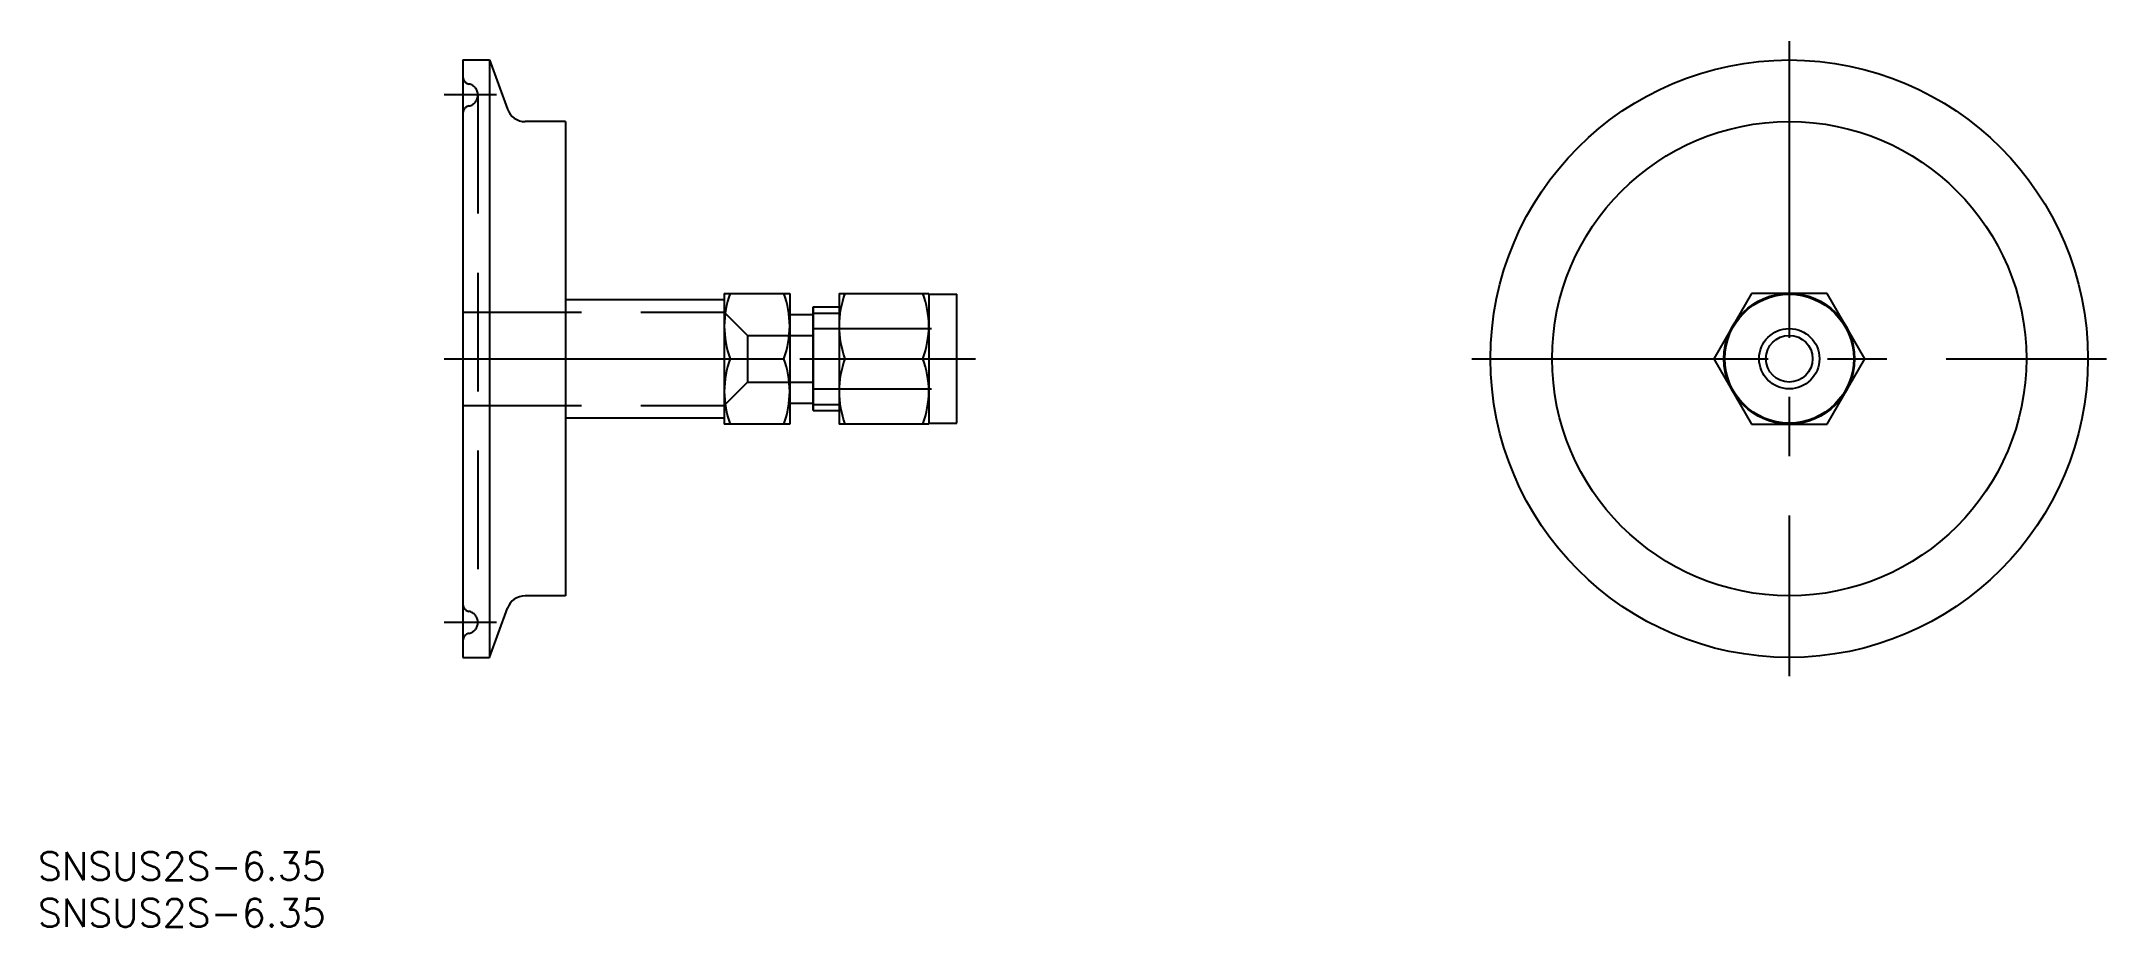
# Model space of a CAD drawing. Extents: x -45 to 176, y -61 to 34.
import ezdxf

# ---------------------------------------------------------------- set-up
doc = ezdxf.new("R2010")
doc.units = 0
doc.linetypes.add('CENTER', pattern=[50.8, 31.75, -6.35, 6.35, -6.35])
doc.linetypes.add('DASHED', pattern=[19.05, 12.7, -6.35])
doc.layers.get('0').update_dxf_attribs({"linetype": 'CONTINUOUS'})
doc.layers.add('CENTER', color=1, linetype='CENTER')
doc.styles.get("Standard").update_dxf_attribs({"font": 'txt.shx', "height": 3, "bigfont": 'bigfont.shx'})

# ---------------------------------------------------------------- blocks, each defined once
blk = doc.blocks.new('*U19')
at = {"color": 7, "linetype": 'CONTINUOUS'}
blk.add_text('SNSUS2S-6.35', height=3, dxfattribs=at).set_placement((-45.55, -55.85))
blk = doc.blocks.new('*U20')
at = {"color": 7, "linetype": 'CONTINUOUS'}
blk.add_text('SNSUS2S-6.35', height=3, dxfattribs=at).set_placement((-45.55, -60.85))

msp = doc.modelspace()

# ---------------------------------------------------------------- linework, layer by layer
at = {"color": 7, "linetype": 'CONTINUOUS'}
for p, q in [((0, 32), (0, -32)), ((0, 32), (2.85, 32)), ((2.85, 32), (4.77, 26.72)), ((2.85, 32), (2.85, -32)), ((11, 25.4), (6.65, 25.4)), ((11, 25.4), (11, -25.4)), ((28, 7), (28, -7)), ((28, 7), (35, 7)), ((35, 7), (35, -7)), ((40.3, 7), (49.9, 7)), ((40.3, 7), (40.3, -7)), ((49.9, 7), (49.9, -7)), ((49.9, 6.9), (52.9, 6.9)), ((52.9, -6.9), (52.9, 6.9)), ((138.04, 7), (134, 0)), ((146.13, 7), (138.04, 7)), ((150.17, 0), (146.13, 7)), ((11, 6.35), (28, 6.35)), ((35, 4.75), (37.5, 4.75)), ((37.5, -5.56), (37.5, 5.56)), ((37.5, 5.56), (40.3, 5.56)), ((37.5, 5.56), (37.5, -5.56)), ((28.63, 0), (34.37, 0)), ((40.93, 0), (49.27, 0)), ((134, 0), (138.04, -7)), ((146.13, -7), (150.17, 0)), ((11, -6.35), (28, -6.35)), ((35, -4.75), (37.5, -4.75)), ((37.5, -5.56), (40.3, -5.56)), ((35, -7), (28, -7)), ((49.9, -7), (40.3, -7)), ((49.9, -6.9), (52.9, -6.9)), ((138.04, -7), (146.13, -7)), ((11, -25.4), (6.65, -25.4)), ((2.85, -32), (4.77, -26.72)), ((0, -32), (2.85, -32))]:
    msp.add_line(p, q, dxfattribs=at)
at = {"color": 3, "linetype": 'DASHED'}
for p, q in [((1.6, 28.25), (1.6, -28.25)), ((0, 5), (28, 5)), ((28, 5), (30.5, 2.5)), ((30.5, 2.5), (37.5, 2.5)), ((30.5, 2.5), (30.5, -2.5)), ((37.5, 3.22), (52.9, 3.22)), ((37.5, -3.23), (37.5, 3.22)), ((28, -5), (30.5, -2.5)), ((30.5, -2.5), (37.5, -2.5)), ((37.5, -3.23), (52.9, -3.23)), ((0, -5), (28, -5))]:
    msp.add_line(p, q, dxfattribs=at)
at = {"color": 3, "linetype": 'CONTINUOUS'}
for p, q in [((37.5, 4.89), (40.3, 4.89)), ((37.5, -4.89), (40.3, -4.89))]:
    msp.add_line(p, q, dxfattribs=at)
at = {"color": 7, "linetype": 'CONTINUOUS'}
for radius in [32, 25.4, 7, 6.9, 3.23, 2.5]:
    msp.add_circle((142.08, 0), radius, dxfattribs=at)
at = {"color": 3, "linetype": 'DASHED'}
for centre, radius, start, end in [((0.8, 30.21), 0.8, 180, 258.463), ((0.4, 28.25), 1.2, 281.537, 78.463), ((0.8, 26.29), 0.8, 101.537, 180), ((0.8, -26.29), 0.8, 180, 258.463), ((0.4, -28.25), 1.2, 281.537, 78.463), ((0.8, -30.21), 0.8, 101.537, 180)]:
    msp.add_arc(centre, radius, start, end, dxfattribs=at)
at = {"color": 7, "linetype": 'CONTINUOUS'}
for centre, radius, start, end in [((6.65, 27.4), 2, 200, 270), ((38.11, 3.5), 10.11, 159.7438, 200.2562), ((24.89, 3.5), 10.11, 339.7438, 20.2562), ((50.41, 3.5), 10.11, 159.7438, 200.2562), ((39.79, 3.5), 10.11, 339.7438, 20.2562), ((24.89, -3.5), 10.11, 339.7438, 20.2562), ((50.41, -3.5), 10.11, 159.7438, 200.2562), ((39.79, -3.5), 10.11, 339.7438, 20.2562), ((38.11, -3.5), 10.11, 159.7438, 200.2562), ((6.65, -27.4), 2, 90, 160)]:
    msp.add_arc(centre, radius, start, end, dxfattribs=at)
at = {"layer": 'CENTER', "color": 1, "linetype": 'CENTER'}
for p, q in [((142.08, 34), (142.08, -34)), ((3.6, 28.25), (-2, 28.25)), ((-2, 0), (54.9, 0)), ((108.08, 0), (176.08, 0)), ((3.6, -28.25), (-2, -28.25))]:
    msp.add_line(p, q, dxfattribs=at)

# ---------------------------------------------------------------- block references
at = {"color": 7, "linetype": 'CONTINUOUS'}
for name in ['*U19', '*U20']:
    msp.add_blockref(name, (0, 0), dxfattribs=at)

doc.saveas('drawing.dxf')
